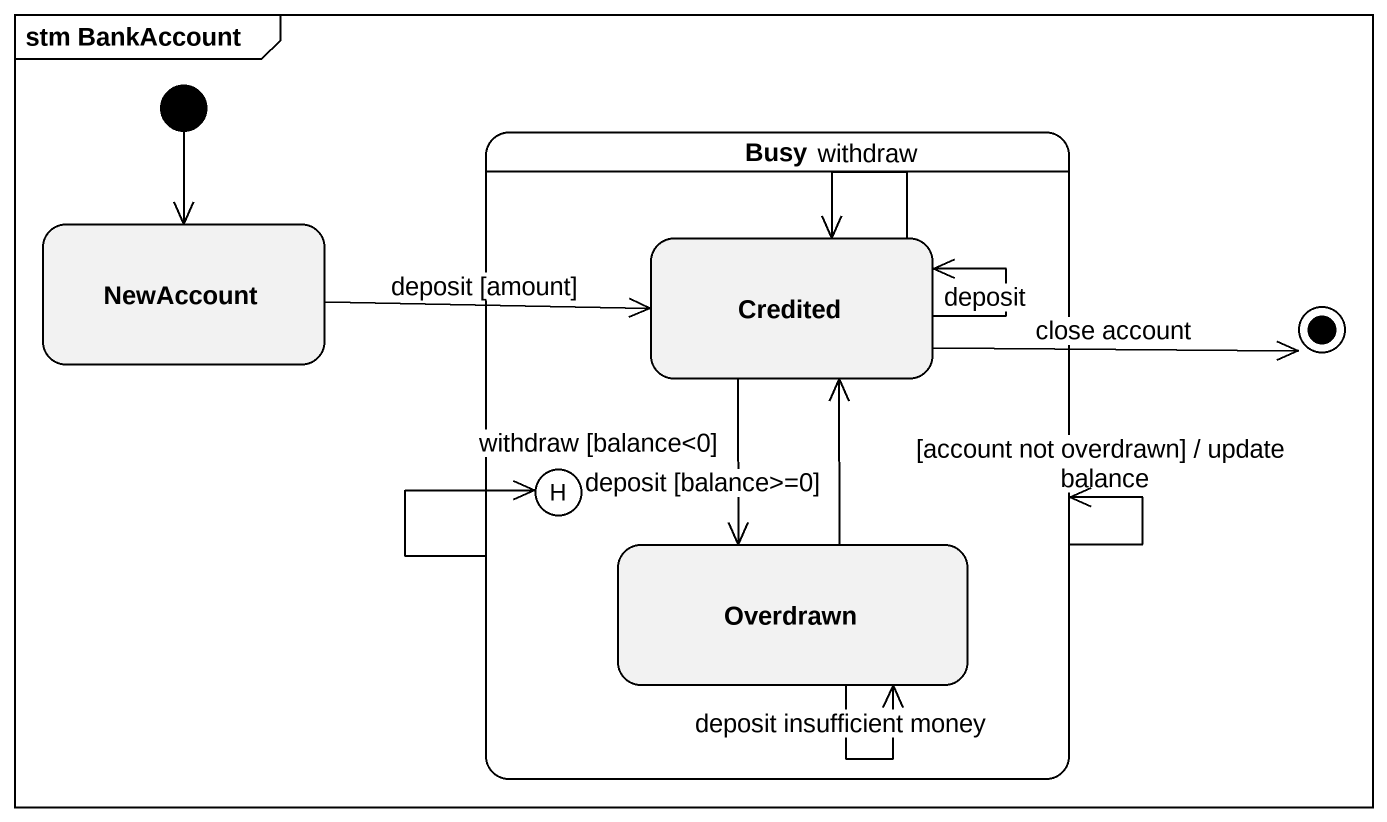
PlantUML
@startuml
mainframe stm BankAccount
hide empty description
state Busy {
  state Credited
  state history1 <<history>>
  state Overdrawn
}
state NewAccount
state final1 <<end>>
[*] --> NewAccount
Busy --> Busy : [account not overdrawn] / update balance
Busy -left-> history1
NewAccount -right-> Credited : deposit [amount]
Credited --> Credited : deposit
Credited --> Credited : withdraw
Credited -right-> final1 : close account
Credited --> Overdrawn : withdraw [balance<0]
Overdrawn -up-> Credited : deposit [balance>=0]
Overdrawn --> Overdrawn : deposit insufficient money
@enduml
